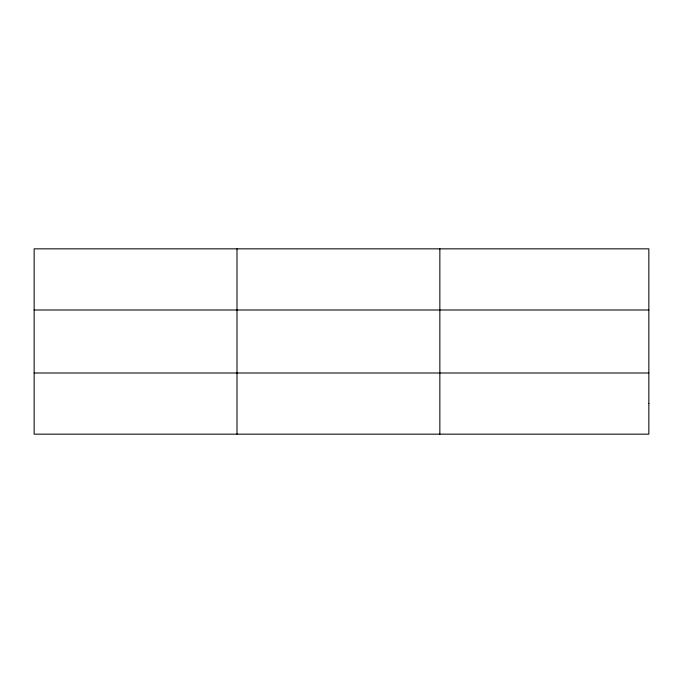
<?xml version="1.0" encoding="UTF-8"?>
<svg xmlns="http://www.w3.org/2000/svg" width="683" height="683" viewBox="0 0 683 683"><rect width="100%" height="100%" fill="white"/><g stroke="black" fill="none" stroke-linecap="round" stroke-linejoin="round"><path stroke-width="1.02" d="M237.001 248.843L237.001 434.157M439.852 248.843L439.852 434.157M34.15 309.997L648.85 309.997M34.15 373.003L648.85 373.003M648.85 403.576L648.85 434.157L34.15 434.157L34.15 248.843L648.85 248.843L648.85 403.576"/></g></svg>
